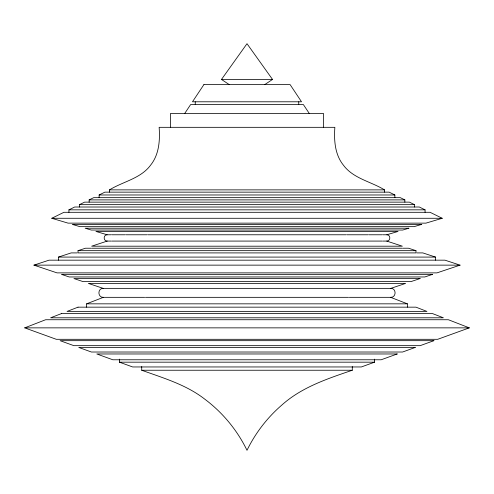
<?xml version="1.0" encoding="UTF-8"?>
<svg xmlns="http://www.w3.org/2000/svg" width="494" height="494" viewBox="0 0 494 494"><rect width="100%" height="100%" fill="white"/><g stroke="black" fill="none" stroke-linecap="round" stroke-linejoin="round"><path stroke-width="0.74" d="M184.756 113.404L190.628 104.567L303.372 104.567L309.244 113.404M229.241 84.604L221.479 79.441L247 43.694L272.521 79.441L264.759 84.604M51.777 218.28L63.917 212.303L430.083 212.303L442.223 218.28L425.927 223.134L68.073 223.134L51.777 218.28L442.223 218.28M68.932 212.303L68.932 209.839L74.68 207.011L419.32 207.011L425.068 209.839L425.068 212.303M79.466 207.011L79.466 204.652L84.579 202.139L409.421 202.139L414.534 204.652L414.534 207.011M89.142 202.139L89.142 199.891L93.675 197.662L400.325 197.662L404.858 199.891L404.858 202.139M99.133 197.662L99.133 194.976L104.876 192.147L389.124 192.147L394.867 194.976L394.867 197.662M109.495 192.147L109.495 189.875C123 181.533 140.809 178.575 150.676 165.058C159.148 154.468 160.075 140.308 159.142 127.322L334.858 127.322C333.925 140.308 334.852 154.468 343.324 165.058C353.191 178.575 371 181.533 384.505 189.875L384.505 192.147M24.7 327.862L45.609 319.741L448.391 319.741L469.3 327.862L437.703 339.304L56.297 339.304L24.7 327.862L469.3 327.862M86.604 307.163L86.604 303.835L103.351 297.332L144.662 297.332M352.284 366.56L352.284 370.241C327.405 378.75 301.581 387.222 281.673 405.204C267.217 417.696 255.355 433.127 247 450.306C237.268 430.249 222.714 412.607 204.874 399.238C186.331 384.74 163.508 378.083 141.716 370.241L141.716 366.56M374.551 359.132L374.551 362.176L361.361 366.956L132.639 366.956L119.449 362.176L119.449 359.132M390.859 288.36L405.623 283.408L88.377 283.408L103.141 288.36L390.859 288.36C396.626 288.28 396.404 297.684 390.649 297.332L349.338 297.332M460.068 265.136L436.98 272.879L57.02 272.879L33.932 265.136L49.042 260.171L444.958 260.171L460.068 265.136L33.932 265.136M58.453 260.171L58.453 257.084L71.173 252.909L77.163 252.909M403.055 248.229L408.557 248.229L415.973 250.662L415.973 252.909L78.027 252.909L78.027 250.662L85.443 248.229L90.945 248.229M111.317 241.078L107.235 241.078L91.625 246.197L402.375 246.197L386.765 241.078L382.683 241.078M382.77 234.774L386.851 234.774L398.096 231.42L95.904 231.42L107.149 234.774L111.23 234.774M103.141 288.36C97.374 288.28 97.596 297.684 103.351 297.332M107.149 234.774C103.098 234.675 103.184 241.288 107.235 241.078M386.765 241.078C390.816 241.288 390.902 234.675 386.851 234.774M221.479 79.441L272.521 79.441M109.495 189.875L384.505 189.875M99.133 194.976L394.867 194.976M89.142 199.891L404.858 199.891M79.466 204.652L414.534 204.652M68.932 209.839L425.068 209.839M111.91 234.774L125.149 234.774M125.884 234.774L147.342 234.774M148.107 234.774L345.893 234.774M346.658 234.774L368.116 234.774M368.851 234.774L382.09 234.774M111.996 241.078L382.004 241.078M91.625 248.229L402.375 248.229M78.027 250.662L415.973 250.662M416.837 252.909L422.827 252.909L435.547 257.084L435.547 260.171M58.453 257.084L435.547 257.084M145.427 297.332L348.573 297.332M86.604 303.835L407.396 303.835L407.396 307.163M119.449 362.176L374.551 362.176M141.716 370.241L352.284 370.241M390.649 297.332L407.396 303.835M323.447 127.322L323.447 113.404L170.554 113.404L170.554 127.322M298.753 101.789L298.753 104.567M195.247 101.789L195.247 104.567M203.899 84.604L192.475 101.789L301.525 101.789L290.102 84.604L203.899 84.604M61.41 313.61L50.623 317.796L443.377 317.796L432.59 313.61L61.41 313.61M78.027 307.163L67.036 311.43L426.964 311.43L415.973 307.163L78.027 307.163M397.201 353.97L381.177 359.774L112.823 359.774L96.799 353.97L397.201 353.97M415.256 347.43L402.604 352.018L91.396 352.018L78.744 347.43L415.256 347.43M433.911 340.675L420.159 345.658L73.841 345.658L60.089 340.675L433.911 340.675M420.091 278.548L410.965 281.611L83.035 281.611L73.909 278.548L420.091 278.548M432.583 274.355L424.828 276.961L69.172 276.961L61.417 274.355L432.583 274.355M408.871 228.216L402.715 230.043L91.285 230.043L85.129 228.216L408.871 228.216M421.753 224.375L414.102 226.653L79.898 226.653L72.248 224.375L421.753 224.375"/></g></svg>
